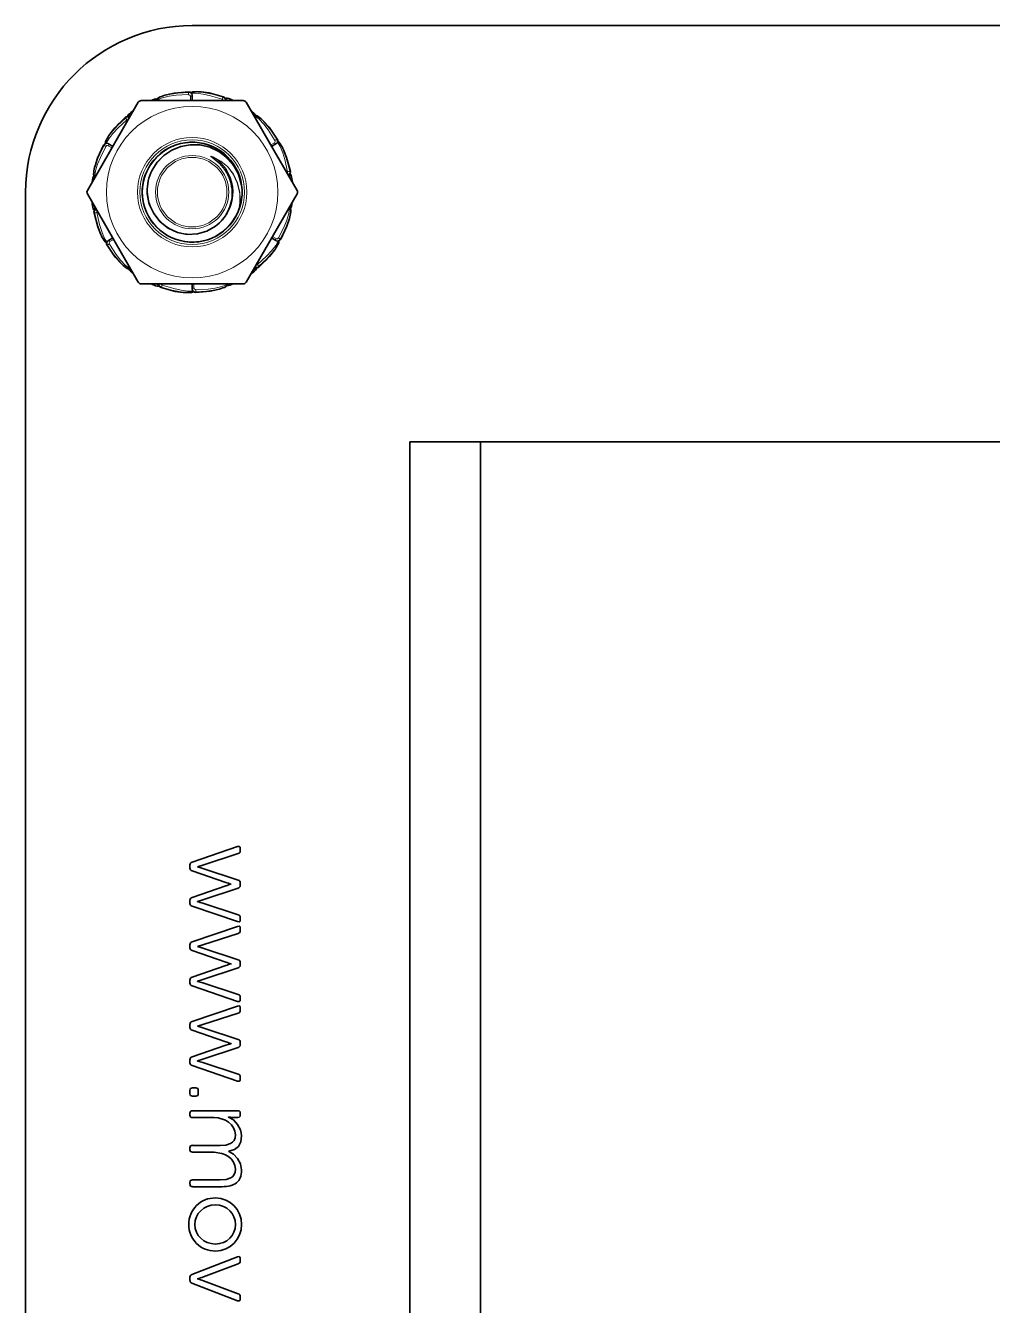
# Model space of a CAD drawing. Extents: x 315 to 857, y 212 to 651.
# Drawn here: x 640.17 to 669.19, y 326.42 to 364.84 of the extents above; entities that cross this region are included whole.
import ezdxf

# ---------------------------------------------------------------- set-up
doc = ezdxf.new("R2010")
doc.units = 0

msp = doc.modelspace()

# ---------------------------------------------------------------- linework, layer by layer
at = {"color": 7, "lineweight": 35}
for p, q in [((645.169, 364.839), (688.505, 364.839)), ((645.169, 364.839), (701.549, 364.839)), ((640.169, 294.079), (640.169, 359.839)), ((640.169, 294.079), (640.169, 359.839)), ((651.698, 301.584), (651.698, 352.348)), ((653.819, 352.348), (653.819, 301.584)), ((653.819, 301.584), (653.819, 352.342)), ((680.916, 352.342), (653.819, 352.342))]:
    msp.add_line(p, q, dxfattribs=at)
at = {"color": 7, "lineweight": 35, "ltscale": 0.001178}
for p, q in [((644.394, 362.76), (644.349, 362.747)), ((647.91, 361.109), (647.89, 361.151)), ((642.252, 360.629), (642.241, 360.583)), ((644.898, 356.83), (644.945, 356.827))]:
    msp.add_line(p, q, dxfattribs=at)
at = {"color": 7, "lineweight": 13, "ltscale": 0.000101161}
msp.add_line((645.065, 362.849), (645.063, 362.846), dxfattribs=at)
at = {"color": 7, "lineweight": 13, "ltscale": 0.000367231}
msp.add_line((645.063, 362.831), (645.063, 362.846), dxfattribs=at)
at = {"color": 7, "lineweight": 13, "ltscale": 0.003214}
for p, q in [((645.117, 362.59), (645.117, 362.718)), ((642.761, 361.169), (642.649, 361.234)), ((642.813, 358.419), (642.701, 358.355)), ((645.221, 357.089), (645.221, 356.96))]:
    msp.add_line(p, q, dxfattribs=at)
at = {"color": 7, "lineweight": 35, "ltscale": 0.000366211}
for p, q in [((645.169, 362.737), (645.169, 362.751)), ((645.169, 356.942), (645.169, 356.927))]:
    msp.add_line(p, q, dxfattribs=at)
at = {"color": 7, "lineweight": 35, "ltscale": 0.003677}
for p, q in [((645.169, 362.59), (645.169, 362.737)), ((642.787, 361.214), (642.659, 361.288)), ((642.787, 358.464), (642.659, 358.39))]:
    msp.add_line(p, q, dxfattribs=at)
at = {"color": 7, "lineweight": 35, "ltscale": 0.001176}
for p, q in [((645.44, 362.848), (645.393, 362.852)), ((645.943, 356.919), (645.988, 356.932))]:
    msp.add_line(p, q, dxfattribs=at)
at = {"color": 7, "lineweight": 13, "ltscale": 0.000367217}
msp.add_line((646.093, 362.687), (646.097, 362.701), dxfattribs=at)
at = {"color": 7, "lineweight": 13, "ltscale": 0.000101789}
msp.add_line((646.1, 362.703), (646.097, 362.701), dxfattribs=at)
at = {"color": 7, "lineweight": 35, "ltscale": 0.076499}
for p, q in [((643.552, 362.539), (642.022, 359.889)), ((646.785, 357.139), (648.315, 359.789))]:
    msp.add_line(p, q, dxfattribs=at)
at = {"color": 7, "lineweight": 35, "ltscale": 0.000305367}
for p, q in [((643.414, 362.298), (643.404, 362.291)), ((646.923, 357.38), (646.933, 357.387))]:
    msp.add_line(p, q, dxfattribs=at)
at = {"color": 7, "lineweight": 13, "ltscale": 0.000251525}
msp.add_line((643.404, 362.291), (643.412, 362.297), dxfattribs=at)
at = {"color": 7, "lineweight": 35, "ltscale": 0.076498}
for p, q in [((646.699, 362.589), (643.639, 362.589)), ((643.639, 357.089), (646.699, 357.089))]:
    msp.add_line(p, q, dxfattribs=at)
at = {"color": 7, "lineweight": 35, "ltscale": 0.002871}
for p, q in [((644.042, 362.632), (643.935, 362.589)), ((647.024, 362.212), (646.933, 362.282)), ((648.151, 359.419), (648.167, 359.533)), ((643.314, 357.467), (643.404, 357.396)), ((646.296, 357.046), (646.402, 357.09))]:
    msp.add_line(p, q, dxfattribs=at)
at = {"color": 7, "lineweight": 13, "ltscale": 0.002598}
for p, q in [((644.041, 362.628), (643.944, 362.589)), ((647.02, 362.21), (646.938, 362.274))]:
    msp.add_line(p, q, dxfattribs=at)
at = {"color": 7, "lineweight": 13, "ltscale": 0.001723}
msp.add_line((643.982, 362.589), (644.046, 362.614), dxfattribs=at)
at = {"color": 7, "lineweight": 13, "ltscale": 0.000101103}
msp.add_line((644.042, 362.632), (644.041, 362.628), dxfattribs=at)
at = {"color": 7, "lineweight": 13, "ltscale": 0.000366938}
for p, q in [((644.046, 362.614), (644.041, 362.628)), ((646.291, 357.064), (646.297, 357.05))]:
    msp.add_line(p, q, dxfattribs=at)
at = {"color": 7, "lineweight": 13, "ltscale": 0.000650683}
msp.add_line((644.046, 362.614), (644.053, 362.589), dxfattribs=at)
at = {"color": 7, "lineweight": 13, "ltscale": 0.000251303}
for p, q in [((646.41, 362.593), (646.419, 362.589)), ((643.928, 357.085), (643.919, 357.089))]:
    msp.add_line(p, q, dxfattribs=at)
at = {"color": 7, "lineweight": 35, "ltscale": 0.000305676}
msp.add_line((646.421, 362.588), (646.41, 362.593), dxfattribs=at)
at = {"color": 7, "lineweight": 35, "ltscale": 0.036627}
for p, q in [((646.785, 362.539), (647.518, 361.27)), ((645.16, 327.353), (646.527, 327.879))]:
    msp.add_line(p, q, dxfattribs=at)
at = {"color": 7, "lineweight": 13, "ltscale": 0.000100858}
for p, q in [((643.154, 362.078), (643.155, 362.074)), ((647.183, 357.6), (647.182, 357.604))]:
    msp.add_line(p, q, dxfattribs=at)
at = {"color": 7, "lineweight": 13, "ltscale": 0.00036736}
for p, q in [((643.165, 362.063), (643.155, 362.074)), ((647.173, 357.615), (647.182, 357.604))]:
    msp.add_line(p, q, dxfattribs=at)
at = {"color": 7, "lineweight": 13, "ltscale": 0.001722}
for p, q in [((646.957, 362.242), (647.011, 362.199)), ((642.194, 360.187), (642.204, 360.255)), ((648.144, 359.492), (648.133, 359.424)), ((643.38, 357.437), (643.327, 357.48)), ((646.355, 357.089), (646.291, 357.064))]:
    msp.add_line(p, q, dxfattribs=at)
at = {"color": 7, "lineweight": 13, "ltscale": 0.000650073}
for p, q in [((647.011, 362.199), (646.992, 362.18)), ((643.327, 357.48), (643.345, 357.498))]:
    msp.add_line(p, q, dxfattribs=at)
at = {"color": 7, "lineweight": 13, "ltscale": 0.000367833}
msp.add_line((647.011, 362.199), (647.02, 362.21), dxfattribs=at)
at = {"color": 7, "lineweight": 13, "ltscale": 9.97469e-05}
msp.add_line((647.024, 362.212), (647.02, 362.21), dxfattribs=at)
at = {"color": 7, "lineweight": 35, "ltscale": 0.001177}
for p, q in [((647.311, 361.97), (647.277, 362.003)), ((642.698, 361.579), (642.672, 361.54)), ((648.085, 359.05), (648.097, 359.095)), ((642.427, 358.569), (642.448, 358.527)), ((647.639, 358.1), (647.666, 358.139)), ((643.027, 357.708), (643.061, 357.676))]:
    msp.add_line(p, q, dxfattribs=at)
at = {"color": 7, "lineweight": 13, "ltscale": 0.0001005}
msp.add_line((642.51, 361.254), (642.512, 361.251), dxfattribs=at)
at = {"color": 7, "lineweight": 13, "ltscale": 0.00036756}
msp.add_line((642.525, 361.244), (642.512, 361.251), dxfattribs=at)
at = {"color": 7, "lineweight": 35, "ltscale": 0.000366414}
for p, q in [((642.659, 361.288), (642.647, 361.295)), ((647.678, 361.288), (647.691, 361.295))]:
    msp.add_line(p, q, dxfattribs=at)
at = {"color": 7, "lineweight": 35, "ltscale": 0.039872}
for p, q in [((648.315, 359.889), (647.518, 361.27)), ((642.022, 359.789), (642.82, 358.408))]:
    msp.add_line(p, q, dxfattribs=at)
at = {"color": 7, "lineweight": 13, "ltscale": 0.003215}
for p, q in [((647.525, 361.259), (647.636, 361.324)), ((647.577, 358.509), (647.688, 358.445))]:
    msp.add_line(p, q, dxfattribs=at)
at = {"color": 7, "lineweight": 35, "ltscale": 0.003676}
for p, q in [((647.551, 361.214), (647.678, 361.288)), ((647.551, 358.464), (647.678, 358.39)), ((645.169, 357.089), (645.169, 356.942))]:
    msp.add_line(p, q, dxfattribs=at)
at = {"color": 7, "lineweight": 13, "ltscale": 0.000367075}
for p, q in [((647.707, 361.426), (647.719, 361.434)), ((642.631, 358.252), (642.618, 358.244))]:
    msp.add_line(p, q, dxfattribs=at)
at = {"color": 7, "lineweight": 13, "ltscale": 0.000102245}
msp.add_line((647.723, 361.434), (647.719, 361.434), dxfattribs=at)
at = {"color": 7, "lineweight": 13, "ltscale": 0.000366608}
for p, q in [((648.097, 360.463), (648.111, 360.466)), ((642.241, 359.216), (642.227, 359.213))]:
    msp.add_line(p, q, dxfattribs=at)
at = {"color": 7, "lineweight": 13, "ltscale": 0.000101823}
msp.add_line((648.115, 360.464), (648.111, 360.466), dxfattribs=at)
at = {"color": 7, "lineweight": 35, "ltscale": 0.002872}
msp.add_line((642.187, 360.259), (642.171, 360.146), dxfattribs=at)
at = {"color": 7, "lineweight": 13, "ltscale": 0.002597}
for p, q in [((642.19, 360.257), (642.175, 360.154)), ((648.148, 359.422), (648.162, 359.524)), ((643.318, 357.468), (643.399, 357.404)), ((646.297, 357.05), (646.393, 357.089))]:
    msp.add_line(p, q, dxfattribs=at)
at = {"color": 7, "lineweight": 13, "ltscale": 9.82742e-05}
msp.add_line((642.187, 360.259), (642.19, 360.257), dxfattribs=at)
at = {"color": 7, "lineweight": 13, "ltscale": 0.000366633}
msp.add_line((642.204, 360.255), (642.19, 360.257), dxfattribs=at)
at = {"color": 7, "lineweight": 13, "ltscale": 0.00065088}
msp.add_line((642.204, 360.255), (642.229, 360.248), dxfattribs=at)
at = {"color": 7, "lineweight": 13, "ltscale": 0.000251432}
for p, q in [((648.174, 360.142), (648.175, 360.132)), ((642.163, 359.537), (642.162, 359.547))]:
    msp.add_line(p, q, dxfattribs=at)
at = {"color": 7, "lineweight": 35, "ltscale": 0.00030518}
for p, q in [((648.176, 360.129), (648.174, 360.142)), ((642.162, 359.549), (642.163, 359.537))]:
    msp.add_line(p, q, dxfattribs=at)
at = {"color": 7, "lineweight": 13, "ltscale": 0.000100384}
msp.add_line((642.223, 359.214), (642.227, 359.213), dxfattribs=at)
at = {"color": 7, "lineweight": 35, "ltscale": 0.000104765}
msp.add_line((646.567, 359.325), (646.571, 359.325), dxfattribs=at)
at = {"color": 7, "lineweight": 13, "ltscale": 0.000649407}
msp.add_line((648.133, 359.424), (648.108, 359.43), dxfattribs=at)
at = {"color": 7, "lineweight": 13, "ltscale": 0.00036825}
msp.add_line((648.133, 359.424), (648.148, 359.422), dxfattribs=at)
at = {"color": 7, "lineweight": 13, "ltscale": 9.65925e-05}
msp.add_line((648.151, 359.419), (648.148, 359.422), dxfattribs=at)
at = {"color": 7, "lineweight": 13, "ltscale": 0.000146423}
msp.add_line((645.866, 358.814), (645.862, 358.819), dxfattribs=at)
at = {"color": 7, "lineweight": 13, "ltscale": 0.00036657}
msp.add_line((647.812, 358.435), (647.825, 358.428), dxfattribs=at)
at = {"color": 7, "lineweight": 13, "ltscale": 0.000100711}
msp.add_line((642.614, 358.244), (642.618, 358.244), dxfattribs=at)
at = {"color": 7, "lineweight": 35, "ltscale": 0.000366034}
for p, q in [((642.659, 358.39), (642.647, 358.383)), ((647.678, 358.39), (647.691, 358.383))]:
    msp.add_line(p, q, dxfattribs=at)
at = {"color": 7, "lineweight": 35, "ltscale": 0.036626}
msp.add_line((643.552, 357.139), (642.82, 358.408), dxfattribs=at)
at = {"color": 7, "lineweight": 13, "ltscale": 0.000101273}
msp.add_line((647.827, 358.424), (647.825, 358.428), dxfattribs=at)
at = {"color": 7, "lineweight": 13, "ltscale": 0.000101172}
msp.add_line((643.314, 357.467), (643.318, 357.468), dxfattribs=at)
at = {"color": 7, "lineweight": 13, "ltscale": 0.000366891}
msp.add_line((643.327, 357.48), (643.318, 357.468), dxfattribs=at)
at = {"color": 7, "lineweight": 13, "ltscale": 0.000250286}
msp.add_line((646.933, 357.387), (646.925, 357.382), dxfattribs=at)
at = {"color": 7, "lineweight": 35, "ltscale": 0.000304595}
msp.add_line((643.917, 357.09), (643.928, 357.085), dxfattribs=at)
at = {"color": 7, "lineweight": 13, "ltscale": 0.000101126}
msp.add_line((644.237, 356.975), (644.24, 356.978), dxfattribs=at)
at = {"color": 7, "lineweight": 13, "ltscale": 0.000366491}
msp.add_line((644.245, 356.992), (644.24, 356.978), dxfattribs=at)
at = {"color": 7, "lineweight": 13, "ltscale": 0.000649946}
msp.add_line((646.291, 357.064), (646.284, 357.089), dxfattribs=at)
at = {"color": 7, "lineweight": 13, "ltscale": 0.000101345}
msp.add_line((646.296, 357.046), (646.297, 357.05), dxfattribs=at)
at = {"color": 7, "lineweight": 13, "ltscale": 0.00010041}
msp.add_line((645.273, 356.829), (645.275, 356.833), dxfattribs=at)
at = {"color": 7, "lineweight": 13, "ltscale": 0.000367177}
msp.add_line((645.274, 356.848), (645.275, 356.833), dxfattribs=at)
at = {"color": 7, "lineweight": 35, "ltscale": 0.053038}
msp.add_line((651.698, 352.348), (653.819, 352.348), dxfattribs=at)
at = {"color": 7, "lineweight": 35, "ltscale": 0.000172424}
msp.add_line((653.819, 352.348), (653.819, 352.342), dxfattribs=at)
at = {"color": 7, "lineweight": 35, "ltscale": 0.036023}
for p, q in [((645.166, 339.73), (646.53, 340.193)), ((646.53, 337.942), (645.166, 338.405)), ((645.166, 337.338), (646.53, 337.8)), ((646.53, 335.549), (645.166, 336.012)), ((645.166, 334.945), (646.53, 335.408)), ((646.53, 333.157), (645.166, 333.62))]:
    msp.add_line(p, q, dxfattribs=at)
at = {"color": 7, "lineweight": 35, "ltscale": 0.001576}
for p, q in [((646.614, 340.13), (646.614, 340.067)), ((646.614, 338.065), (646.614, 338.002)), ((646.614, 335.672), (646.614, 335.609)), ((646.614, 335.345), (646.614, 335.282)), ((646.614, 333.28), (646.614, 333.217)), ((646.614, 326.686), (646.614, 326.623))]:
    msp.add_line(p, q, dxfattribs=at)
at = {"color": 7, "lineweight": 35, "ltscale": 0.002335}
msp.add_line((645.103, 339.55), (645.103, 339.643), dxfattribs=at)
at = {"color": 7, "lineweight": 35, "ltscale": 0.004211}
for p, q in [((645.487, 339.637), (645.325, 339.592)), ((645.487, 337.244), (645.325, 337.199)), ((645.487, 334.852), (645.325, 334.807))]:
    msp.add_line(p, q, dxfattribs=at)
at = {"color": 7, "lineweight": 35, "ltscale": 0.027966}
for p, q in [((646.551, 339.983), (645.487, 339.637)), ((646.551, 337.59), (645.487, 337.244)), ((646.551, 335.198), (645.487, 334.852))]:
    msp.add_line(p, q, dxfattribs=at)
at = {"color": 7, "lineweight": 35, "ltscale": 0.02678}
for p, q in [((646.179, 339.117), (645.166, 339.466)), ((646.179, 336.724), (645.166, 337.073)), ((646.179, 334.332), (645.166, 334.681))]:
    msp.add_line(p, q, dxfattribs=at)
at = {"color": 7, "lineweight": 35, "ltscale": 0.000145721}
msp.add_line((645.325, 339.592), (645.325, 339.586), dxfattribs=at)
at = {"color": 7, "lineweight": 35, "ltscale": 0.002765}
for p, q in [((645.325, 339.586), (645.432, 339.556)), ((645.325, 337.193), (645.432, 337.163)), ((645.325, 334.801), (645.432, 334.771))]:
    msp.add_line(p, q, dxfattribs=at)
at = {"color": 7, "lineweight": 35, "ltscale": 0.001469}
for p, q in [((645.432, 339.556), (645.487, 339.538)), ((645.432, 337.163), (645.487, 337.145)), ((645.432, 334.771), (645.487, 334.753))]:
    msp.add_line(p, q, dxfattribs=at)
at = {"color": 7, "lineweight": 35, "ltscale": 0.027936}
for p, q in [((645.487, 339.538), (646.548, 339.186)), ((645.487, 337.145), (646.548, 336.794)), ((645.487, 334.753), (646.548, 334.401))]:
    msp.add_line(p, q, dxfattribs=at)
at = {"color": 7, "lineweight": 35, "ltscale": 0.026805}
for p, q in [((645.166, 338.666), (646.179, 339.018)), ((645.166, 336.273), (646.179, 336.625)), ((645.166, 333.881), (646.179, 334.233))]:
    msp.add_line(p, q, dxfattribs=at)
at = {"color": 7, "lineweight": 35, "ltscale": 0.027938}
for p, q in [((646.548, 338.946), (645.487, 338.594)), ((646.548, 336.553), (645.487, 336.201)), ((646.548, 334.161), (645.487, 333.809))]:
    msp.add_line(p, q, dxfattribs=at)
at = {"color": 7, "lineweight": 35, "ltscale": 0.000146484}
for p, q in [((646.341, 339.063), (646.341, 339.069)), ((645.325, 338.546), (645.325, 338.54)), ((645.325, 337.199), (645.325, 337.193)), ((646.341, 336.67), (646.341, 336.676)), ((645.325, 336.153), (645.325, 336.147)), ((645.325, 334.807), (645.325, 334.801)), ((646.341, 334.278), (646.341, 334.284)), ((645.325, 333.761), (645.325, 333.755))]:
    msp.add_line(p, q, dxfattribs=at)
at = {"color": 7, "lineweight": 35, "ltscale": 0.001801}
msp.add_line((646.608, 339.102), (646.608, 339.03), dxfattribs=at)
at = {"color": 7, "lineweight": 35, "ltscale": 0.002325}
for p, q in [((645.103, 338.489), (645.103, 338.582)), ((645.103, 336.096), (645.103, 336.189)), ((645.103, 333.704), (645.103, 333.797))]:
    msp.add_line(p, q, dxfattribs=at)
at = {"color": 7, "lineweight": 35, "ltscale": 0.002766}
for p, q in [((645.432, 338.576), (645.325, 338.546)), ((645.432, 336.183), (645.325, 336.153)), ((645.432, 333.791), (645.325, 333.761))]:
    msp.add_line(p, q, dxfattribs=at)
at = {"color": 7, "lineweight": 35, "ltscale": 0.001467}
for p, q in [((645.487, 338.594), (645.432, 338.576)), ((645.487, 336.201), (645.432, 336.183)), ((645.487, 333.809), (645.432, 333.791))]:
    msp.add_line(p, q, dxfattribs=at)
at = {"color": 7, "lineweight": 35, "ltscale": 0.027964}
for p, q in [((645.487, 338.495), (646.551, 338.149)), ((645.487, 336.102), (646.551, 335.757)), ((645.487, 333.71), (646.551, 333.364))]:
    msp.add_line(p, q, dxfattribs=at)
at = {"color": 7, "lineweight": 35, "ltscale": 0.001575}
msp.add_line((646.614, 337.737), (646.614, 337.674), dxfattribs=at)
at = {"color": 7, "lineweight": 35, "ltscale": 0.002334}
for p, q in [((645.103, 337.157), (645.103, 337.25)), ((645.103, 334.765), (645.103, 334.858))]:
    msp.add_line(p, q, dxfattribs=at)
at = {"color": 7, "lineweight": 35, "ltscale": 0.0018}
for p, q in [((646.608, 336.709), (646.608, 336.637)), ((646.608, 334.317), (646.608, 334.245))]:
    msp.add_line(p, q, dxfattribs=at)
at = {"color": 7, "lineweight": 35, "ltscale": 0.00248}
for p, q in [((645.103, 332.778), (645.103, 332.877)), ((645.352, 332.877), (645.352, 332.778))]:
    msp.add_line(p, q, dxfattribs=at)
at = {"color": 7, "lineweight": 35, "ltscale": 0.002557}
for p, q in [((645.178, 332.949), (645.28, 332.949)), ((645.28, 332.706), (645.178, 332.706))]:
    msp.add_line(p, q, dxfattribs=at)
at = {"color": 7, "lineweight": 35, "ltscale": 0.00143}
msp.add_line((645.103, 332.135), (645.103, 332.192), dxfattribs=at)
at = {"color": 7, "lineweight": 35, "ltscale": 0.034036}
msp.add_line((645.178, 332.267), (646.539, 332.267), dxfattribs=at)
at = {"color": 7, "lineweight": 35, "ltscale": 0.01638}
for p, q in [((645.833, 332.063), (645.178, 332.063)), ((645.833, 331.023), (645.178, 331.023))]:
    msp.add_line(p, q, dxfattribs=at)
at = {"color": 7, "lineweight": 35, "ltscale": 0.000154877}
for p, q in [((646.257, 332.078), (646.257, 332.072)), ((646.272, 331.05), (646.272, 331.044)), ((645.322, 327.224), (645.322, 327.218))]:
    msp.add_line(p, q, dxfattribs=at)
at = {"color": 7, "lineweight": 35, "ltscale": 0.004358}
msp.add_line((646.539, 332.066), (646.365, 332.066), dxfattribs=at)
at = {"color": 7, "lineweight": 35, "ltscale": 0.001352}
msp.add_line((646.614, 332.192), (646.614, 332.138), dxfattribs=at)
at = {"color": 7, "lineweight": 35, "ltscale": 0.020894}
for p, q in [((645.178, 331.227), (646.013, 331.227)), ((645.178, 330.19), (646.013, 330.19))]:
    msp.add_line(p, q, dxfattribs=at)
at = {"color": 7, "lineweight": 35, "ltscale": 0.001421}
msp.add_line((645.103, 331.095), (645.103, 331.152), dxfattribs=at)
at = {"color": 7, "lineweight": 35, "ltscale": 0.001353}
msp.add_line((645.103, 330.061), (645.103, 330.115), dxfattribs=at)
at = {"color": 7, "lineweight": 35, "ltscale": 0.022168}
msp.add_line((646.064, 329.986), (645.178, 329.986), dxfattribs=at)
at = {"color": 7, "lineweight": 35, "ltscale": 0.001654}
msp.add_line((646.614, 327.822), (646.614, 327.756), dxfattribs=at)
at = {"color": 7, "lineweight": 35, "ltscale": 0.028065}
msp.add_line((646.554, 327.674), (645.505, 327.275), dxfattribs=at)
at = {"color": 7, "lineweight": 35, "ltscale": 0.002472}
msp.add_line((645.103, 327.17), (645.103, 327.269), dxfattribs=at)
at = {"color": 7, "lineweight": 35, "ltscale": 0.036629}
msp.add_line((646.527, 326.562), (645.16, 327.089), dxfattribs=at)
at = {"color": 7, "lineweight": 35, "ltscale": 0.028041}
msp.add_line((645.505, 327.164), (646.554, 326.767), dxfattribs=at)
at = {"color": 7, "lineweight": 13}
for points in [[(644.137, 362.621), (644.276, 362.674), (644.475, 362.72), (644.691, 362.747), (645.062, 362.766)], [(644.349, 362.747), (644.74, 362.814), (645.063, 362.831)], [(645.063, 362.846), (644.765, 362.828), (644.394, 362.76)], [(645.151, 362.806), (645.3, 362.808), (645.502, 362.783), (645.714, 362.735), (646.069, 362.626)], [(645.393, 362.852), (645.783, 362.781), (646.093, 362.687)], [(646.097, 362.701), (645.812, 362.786), (645.44, 362.848)], [(642.59, 361.307), (642.663, 361.437), (642.786, 361.6), (642.934, 361.76), (643.205, 362.012)], [(642.672, 361.54), (642.928, 361.842), (643.165, 362.063)], [(643.155, 362.074), (642.938, 361.869), (642.698, 361.579)], [(647.062, 362.124), (647.178, 362.029), (647.316, 361.88), (647.448, 361.707), (647.65, 361.395)], [(647.277, 362.003), (647.531, 361.698), (647.707, 361.426)], [(647.719, 361.434), (647.555, 361.683), (647.311, 361.97)], [(642.241, 360.583), (642.378, 360.955), (642.525, 361.244)], [(642.244, 360.336), (642.267, 360.484), (642.327, 360.678), (642.412, 360.879), (642.581, 361.21)], [(642.512, 361.251), (642.379, 360.984), (642.252, 360.629)], [(643.968, 360.495), (644.113, 360.725), (644.301, 360.923), (644.526, 361.08), (644.778, 361.192), (645.02, 361.248), (645.27, 361.261), (645.518, 361.23), (645.761, 361.156), (645.987, 361.039), (646.19, 360.884), (646.365, 360.694), (646.504, 360.475), (646.603, 360.235), (646.646, 360.06), (646.668, 359.88)], [(647.729, 361.338), (647.806, 361.21), (647.885, 361.023), (647.95, 360.815), (648.032, 360.453)], [(647.89, 361.151), (648.024, 360.778), (648.097, 360.463)], [(646.143, 360.518), (645.998, 360.691), (645.773, 360.877), (645.732, 360.914), (645.733, 360.917), (645.801, 360.899)], [(646.148, 360.521), (646.002, 360.695), (645.775, 360.879), (645.732, 360.914), (645.733, 360.915), (645.734, 360.916), (645.799, 360.894)], [(645.799, 360.894), (646.031, 360.77), (646.234, 360.597), (646.401, 360.38), (646.524, 360.122), (646.592, 359.839)], [(645.801, 360.899), (646.033, 360.774), (646.237, 360.6), (646.404, 360.383), (646.528, 360.124), (646.597, 359.84)], [(648.111, 360.466), (648.042, 360.756), (647.91, 361.109)], [(645.862, 358.819), (645.629, 358.683), (645.37, 358.6), (645.098, 358.575), (644.822, 358.61), (644.559, 358.704), (644.322, 358.854), (644.12, 359.054), (643.965, 359.295), (643.865, 359.565), (643.826, 359.84)], [(642.227, 359.213), (642.295, 358.923), (642.427, 358.569)], [(642.448, 358.527), (642.314, 358.9), (642.241, 359.216)], [(642.609, 358.34), (642.532, 358.468), (642.453, 358.656), (642.388, 358.864), (642.305, 359.225)], [(648.094, 359.342), (648.07, 359.194), (648.01, 359), (647.926, 358.799), (647.757, 358.469)], [(648.097, 359.095), (647.96, 358.723), (647.812, 358.435)], [(647.825, 358.428), (647.959, 358.694), (648.085, 359.05)], [(642.618, 358.244), (642.782, 357.995), (643.027, 357.708)], [(643.061, 357.676), (642.807, 357.98), (642.631, 358.252)], [(643.276, 357.555), (643.16, 357.649), (643.021, 357.798), (642.889, 357.972), (642.688, 358.283)], [(647.747, 358.372), (647.675, 358.241), (647.552, 358.079), (647.404, 357.919), (647.132, 357.666)], [(647.666, 358.139), (647.41, 357.836), (647.173, 357.615)], [(647.182, 357.604), (647.399, 357.809), (647.639, 358.1)], [(644.24, 356.978), (644.526, 356.893), (644.898, 356.83)], [(644.945, 356.827), (644.554, 356.897), (644.245, 356.992)], [(645.187, 356.872), (645.038, 356.87), (644.836, 356.895), (644.623, 356.943), (644.268, 357.052)], [(645.988, 356.932), (645.598, 356.864), (645.274, 356.848)], [(645.275, 356.833), (645.572, 356.85), (645.943, 356.919)], [(646.201, 357.058), (646.061, 357.004), (645.863, 356.959), (645.646, 356.931), (645.276, 356.912)]]:
    msp.add_lwpolyline(points, dxfattribs=at)
at = {"color": 7, "lineweight": 35}
for points in [[(645.065, 362.849), (644.633, 362.812), (644.394, 362.76)], [(646.1, 362.703), (645.682, 362.816), (645.44, 362.848)], [(643.154, 362.078), (642.847, 361.772), (642.698, 361.579)], [(647.723, 361.434), (647.475, 361.79), (647.311, 361.97)], [(642.51, 361.254), (642.326, 360.862), (642.252, 360.629)], [(643.963, 360.497), (644.115, 360.737), (644.315, 360.942), (644.555, 361.103), (644.824, 361.212), (645.113, 361.264), (645.408, 361.256), (645.697, 361.186), (645.967, 361.058), (646.208, 360.876), (646.407, 360.647), (646.556, 360.38), (646.653, 360.054)], [(648.115, 360.464), (648.004, 360.883), (647.91, 361.109)], [(645.866, 358.814), (645.61, 358.668), (645.324, 358.585), (645.023, 358.572), (644.725, 358.631), (644.447, 358.759), (644.205, 358.95), (644.013, 359.196), (643.882, 359.482), (643.822, 359.794), (643.82, 359.84)], [(642.223, 359.214), (642.334, 358.795), (642.427, 358.569)], [(647.827, 358.424), (648.011, 358.817), (648.085, 359.05)], [(642.614, 358.244), (642.862, 357.889), (643.027, 357.708)], [(647.183, 357.6), (647.49, 357.906), (647.639, 358.1)], [(644.237, 356.975), (644.656, 356.862), (644.898, 356.83)], [(645.273, 356.829), (645.705, 356.866), (645.943, 356.919)], [(646.53, 340.193), (646.577, 340.197), (646.605, 340.176), (646.614, 340.13)], [(646.614, 338.002), (646.605, 337.958), (646.577, 337.938), (646.53, 337.942)], [(646.53, 337.8), (646.577, 337.804), (646.605, 337.783), (646.614, 337.737)], [(646.614, 335.609), (646.605, 335.565), (646.577, 335.545), (646.53, 335.549)], [(646.53, 335.408), (646.577, 335.412), (646.605, 335.391), (646.614, 335.345)], [(646.614, 333.217), (646.605, 333.173), (646.577, 333.153), (646.53, 333.157)], [(646.464, 331.546), (646.45, 331.655), (646.409, 331.756), (646.345, 331.845), (646.263, 331.92), (646.167, 331.98), (645.947, 332.053), (645.833, 332.063)], [(646.257, 332.072), (646.404, 331.988), (646.53, 331.855), (646.617, 331.693), (646.642, 331.605), (646.651, 331.516)], [(646.539, 332.267), (646.581, 332.259), (646.606, 332.234), (646.614, 332.192)], [(646.614, 332.138), (646.606, 332.098), (646.581, 332.074), (646.539, 332.066)], [(646.013, 331.227), (646.179, 331.236), (646.323, 331.278), (646.38, 331.319), (646.425, 331.375), (646.454, 331.449), (646.464, 331.546)], [(646.651, 331.516), (646.627, 331.33), (646.556, 331.194), (646.437, 331.102), (646.272, 331.05)], [(646.464, 330.515), (646.45, 330.624), (646.41, 330.722), (646.347, 330.809), (646.266, 330.883), (646.17, 330.943), (646.063, 330.987), (645.833, 331.023)], [(646.272, 331.044), (646.412, 330.958), (646.533, 330.829), (646.619, 330.67), (646.651, 330.488)], [(646.013, 330.19), (646.188, 330.202), (646.33, 330.25), (646.386, 330.293), (646.428, 330.35), (646.455, 330.423), (646.464, 330.515)], [(645.866, 329.65), (646.028, 329.634), (646.177, 329.586), (646.31, 329.512), (646.425, 329.415), (646.519, 329.297), (646.59, 329.163), (646.635, 329.013), (646.651, 328.853)], [(645.866, 329.439), (645.739, 329.427), (645.621, 329.393), (645.516, 329.338), (645.426, 329.266), (645.352, 329.18), (645.297, 329.08), (645.262, 328.968), (645.249, 328.85), (645.262, 328.733), (645.297, 328.623), (645.352, 328.523), (645.426, 328.437), (645.516, 328.365), (645.621, 328.31), (645.739, 328.276), (645.866, 328.264)], [(645.866, 328.264), (645.991, 328.276), (646.105, 328.31), (646.208, 328.365), (646.296, 328.437), (646.368, 328.523), (646.422, 328.623), (646.456, 328.733), (646.467, 328.85), (646.456, 328.968), (646.422, 329.08), (646.368, 329.18), (646.296, 329.266), (646.208, 329.338), (646.105, 329.393), (645.99, 329.427), (645.866, 329.439)], [(646.651, 328.853), (646.635, 328.692), (646.59, 328.542), (646.519, 328.406), (646.425, 328.288), (646.31, 328.19), (646.177, 328.117), (646.028, 328.07), (645.866, 328.053)], [(646.527, 327.879), (646.575, 327.886), (646.592, 327.879), (646.61, 327.854), (646.614, 327.822)], [(646.614, 326.623), (646.61, 326.588), (646.605, 326.576), (646.593, 326.562), (646.576, 326.556), (646.527, 326.562)]]:
    msp.add_lwpolyline(points, dxfattribs=at)
at = {"color": 7, "lineweight": 13}
for radius in [2.575, 1.641, 1.571, 1.099, 1.043]:
    msp.add_circle((645.169, 359.839), radius, dxfattribs=at)
at = {"color": 7, "lineweight": 35}
for centre, radius, start, end in [((645.169, 359.839), 5, 90, 180), ((645.169, 359.839), 5, 90, 180), ((644.187, 362.617), 0.0643, 116.6919, 168.9261), ((644.639, 361.687), 1.099, 105.2934, 116.0619), ((645.069, 362.749), 0.1, 1.5039, 92.4746), ((645.196, 362.785), 0.0643, 96.6919, 148.9258), ((645.303, 361.757), 1.099, 85.2934, 96.0619), ((646.07, 362.607), 0.101, 349.8513, 72.2033), ((646.202, 362.598), 0.0643, 76.6918, 128.9256), ((645.951, 361.595), 1.099, 65.2934, 76.0619), ((644.039, 361.394), 1.099, 125.2934, 136.0619), ((643.639, 362.489), 0.1, 90, 150), ((644.08, 362.538), 0.101, 30.3348, 112.1885), ((646.699, 362.489), 0.1, 30, 90), ((643.222, 362.003), 0.101, 49.8513, 132.2033), ((643.296, 362.114), 0.0643, 136.6919, 188.9263), ((646.962, 362.132), 0.101, 330.3348, 52.1885), ((647.083, 362.079), 0.0643, 56.6918, 108.9254), ((646.504, 361.222), 1.099, 45.2934, 56.0619), ((643.575, 360.914), 1.099, 145.2934, 156.0619), ((642.599, 361.208), 0.1, 61.5039, 152.4746), ((642.631, 361.336), 0.0643, 156.6919, 208.9264), ((645.169, 359.839), 1.5, 8.2165, 345.8313), ((647.639, 361.38), 0.1, 301.5039, 32.4746), ((647.734, 361.289), 0.0643, 36.6918, 88.9252), ((646.896, 360.682), 1.099, 25.2934, 36.0619), ((643.304, 360.304), 1.099, 165.2934, 176.0619), ((642.272, 360.378), 0.0643, 176.6919, 228.9265), ((645.18, 359.889), 1.36, 153.4353, 182.0792), ((645.133, 359.812), 1.238, 1.2623, 34.9807), ((648.016, 360.443), 0.101, 289.8513, 12.2033), ((648.075, 360.324), 0.0643, 16.6918, 68.9252), ((642.287, 360.246), 0.101, 90.3348, 172.1885), ((645.169, 359.839), 1.5, 345.8313, 8.2153), ((647.081, 360.04), 1.099, 5.2934, 16.0619), ((642.109, 359.839), 0.1, 150, 210), ((645.136, 359.813), 1.235, 333.1668, 1.1945), ((648.229, 359.839), 0.1, 330, 30), ((643.257, 359.638), 1.099, 185.2934, 196.0619), ((642.263, 359.354), 0.0643, 196.6919, 248.9265), ((642.321, 359.235), 0.101, 109.8513, 192.2033), ((645.12, 359.822), 1.253, 306.4978, 333.1497), ((645.999, 359.603), 0.637, 334.0224, 348.1089), ((648.051, 359.433), 0.101, 270.3348, 352.1885), ((647.034, 359.374), 1.099, 345.2934, 356.0619), ((648.065, 359.301), 0.0643, 356.6918, 48.9252), ((643.441, 358.997), 1.099, 205.2934, 216.0619), ((642.604, 358.39), 0.0643, 216.6919, 268.9264), ((642.699, 358.298), 0.1, 121.5039, 212.4746), ((646.762, 358.764), 1.099, 325.2934, 336.0619), ((647.738, 358.471), 0.1, 241.5039, 332.4746), ((647.707, 358.343), 0.0643, 336.6918, 28.9252), ((643.833, 358.456), 1.099, 225.2934, 236.0619), ((643.254, 357.6), 0.0643, 236.6919, 288.9263), ((643.376, 357.546), 0.101, 150.3348, 232.1885), ((646.299, 358.284), 1.099, 305.2934, 316.0619), ((647.115, 357.675), 0.101, 229.8513, 312.2033), ((647.042, 357.565), 0.0643, 316.6918, 8.9254), ((643.639, 357.189), 0.1, 210, 270), ((644.387, 358.083), 1.099, 245.2934, 256.0619), ((644.136, 357.08), 0.0643, 256.6919, 308.9261), ((644.268, 357.071), 0.101, 169.8513, 252.2033), ((645.268, 356.93), 0.1, 181.5039, 272.4746), ((645.699, 357.991), 1.099, 285.2934, 296.0619), ((646.258, 357.14), 0.101, 210.3348, 292.1885), ((646.151, 357.061), 0.0643, 296.6918, 348.9256), ((646.699, 357.189), 0.1, 270, 330), ((645.035, 357.922), 1.099, 265.2934, 276.0619), ((645.142, 356.893), 0.0643, 276.6919, 328.9258), ((646.535, 340.06), 0.0787, 281.5281, 4.7762), ((645.186, 339.649), 0.0836, 104.2457, 183.9375), ((645.181, 339.543), 0.0787, 175.2238, 258.4719), ((646.975, 341.496), 2.508, 251.4852, 255.3525), ((646.553, 338.006), 1.078, 101.3555, 110.3134), ((646.53, 339.11), 0.0786, 354.2662, 76.4109), ((646.53, 339.022), 0.0782, 283.3473, 5.7155), ((645.181, 338.589), 0.0787, 101.5281, 184.7762), ((645.182, 338.482), 0.0791, 175.1984, 258.2328), ((645.147, 337.588), 0.969, 69.4381, 79.4105), ((646.535, 338.072), 0.0791, 355.1984, 78.2328), ((645.186, 337.256), 0.0836, 104.2457, 183.9375), ((646.535, 337.668), 0.0787, 281.5281, 4.7762), ((645.181, 337.151), 0.0787, 175.2238, 258.4719), ((646.975, 339.103), 2.508, 251.4852, 255.3525), ((646.553, 335.614), 1.078, 101.3555, 110.3134), ((646.53, 336.717), 0.0786, 354.2662, 76.4109), ((646.53, 336.629), 0.0782, 283.3473, 5.7155), ((645.181, 336.196), 0.0787, 101.5281, 184.7762), ((645.182, 336.09), 0.0791, 175.1984, 258.2328), ((645.147, 335.195), 0.969, 69.4381, 79.4105), ((646.535, 335.679), 0.0791, 355.1984, 78.2328), ((646.535, 335.275), 0.0787, 281.5281, 4.7762), ((645.186, 334.864), 0.0836, 104.2457, 183.9375), ((645.181, 334.758), 0.0787, 175.2238, 258.4719), ((646.975, 336.711), 2.508, 251.4852, 255.3525), ((646.553, 333.221), 1.078, 101.3555, 110.3134), ((646.53, 334.325), 0.0786, 354.2662, 76.4109), ((646.53, 334.237), 0.0782, 283.3473, 5.7155), ((645.181, 333.804), 0.0787, 101.5281, 184.7762), ((645.182, 333.697), 0.0791, 175.1984, 258.2328), ((645.147, 332.803), 0.969, 69.4381, 79.4105), ((646.535, 333.287), 0.0791, 355.1984, 78.2328), ((645.29, 332.887), 0.0622, 351.22, 98.78), ((645.29, 332.768), 0.0623, 261.3196, 9.0001), ((645.167, 332.202), 0.0647, 81.0403, 188.9592), ((646.355, 332.475), 0.409, 256.0303, 271.327), ((645.168, 330.051), 0.0649, 171.215, 278.785), ((645.857, 328.859), 0.79, 89.3315, 180.6523), ((645.856, 328.844), 0.79, 179.5601, 270.6812), ((646.537, 327.75), 0.0767, 282.6646, 4.6052), ((645.184, 327.275), 0.0811, 107.2421, 184.7818), ((645.179, 327.162), 0.0759, 174.2757, 255.5715), ((645.017, 328.659), 1.467, 281.9852, 289.4201), ((645.133, 326.236), 0.999, 68.1248, 79.0999), ((646.538, 326.692), 0.0762, 355.2198, 77.5673)]:
    msp.add_arc(centre, radius, start, end, dxfattribs=at)
at = {"color": 7, "lineweight": 13}
for centre, radius, start, end in [((644.178, 362.633), 0.0463, 104.4509, 196.9271), ((645.387, 362.792), 0.326, 173.2268, 184.6551), ((645.066, 362.714), 0.0517, 4.8423, 94.5947), ((645.071, 362.746), 0.0988, 2.9456, 94.6214), ((645.071, 362.732), 0.0987, 2.9221, 94.3881), ((645.193, 362.803), 0.0463, 84.4509, 176.9271), ((646.384, 362.54), 0.326, 153.2268, 164.6551), ((646.064, 362.589), 0.102, 0.2607, 73.3775), ((646.07, 362.604), 0.1, 351.7282, 74.0866), ((646.205, 362.616), 0.0463, 64.4509, 156.9271), ((644.082, 362.536), 0.1, 32.2745, 114.0547), ((644.087, 362.52), 0.102, 42.6275, 113.2559), ((646.051, 362.572), 0.0566, 17.5453, 71.8936), ((645.929, 361.721), 0.943, 67.0615, 75.4163), ((643.225, 362.002), 0.1, 51.7282, 134.0866), ((643.235, 361.989), 0.102, 60.2607, 133.3775), ((643.438, 362.242), 0.326, 213.2268, 224.6551), ((643.243, 361.97), 0.0566, 77.5453, 131.8936), ((643.282, 362.125), 0.0463, 124.4509, 216.9271), ((643.919, 361.438), 0.943, 127.0615, 135.4163), ((646.95, 362.117), 0.102, 342.6275, 53.2559), ((646.961, 362.129), 0.1, 332.2745, 54.0547), ((647.093, 362.094), 0.0463, 44.4509, 136.9271), ((642.602, 361.208), 0.0988, 62.9457, 154.6214), ((642.72, 361.505), 0.326, 233.2268, 244.6551), ((642.615, 361.201), 0.0987, 62.9221, 154.3881), ((642.614, 361.342), 0.0463, 144.4509, 236.9271), ((642.628, 361.187), 0.0517, 64.8423, 154.5947), ((645.169, 359.839), 1.49, 19.6027, 339.8306), ((647.607, 361.366), 0.0517, 304.8423, 34.5947), ((647.835, 361.127), 0.326, 113.2268, 124.6551), ((647.625, 361.37), 0.0987, 302.9221, 34.3881), ((647.637, 361.378), 0.0988, 302.9456, 34.6214), ((647.748, 361.3), 0.0463, 24.4509, 116.9271), ((645.169, 359.839), 1.229, 316.2214, 59.1341), ((642.254, 360.378), 0.0463, 164.4509, 256.9271), ((645.18, 359.889), 1.355, 153.4133, 182.0563), ((645.133, 359.812), 1.232, 1.2478, 34.9792), ((647.977, 360.441), 0.0566, 317.5453, 11.8936), ((648.115, 360.137), 0.326, 93.2268, 104.6551), ((647.997, 360.439), 0.102, 300.2607, 13.3775), ((648.013, 360.441), 0.1, 291.7282, 14.0866), ((648.092, 360.33), 0.0463, 4.4509, 96.9271), ((647.178, 360.122), 0.943, 7.0614, 15.4163), ((642.29, 360.246), 0.1, 92.2745, 174.0547), ((642.306, 360.243), 0.102, 102.6275, 173.2559), ((645.136, 359.813), 1.23, 333.1463, 1.1795), ((645.159, 359.652), 1.445, 346.946, 7.4449), ((645.159, 359.652), 1.45, 346.9462, 7.4611), ((642.246, 359.348), 0.0463, 184.4509, 276.9271), ((643.159, 359.557), 0.943, 187.0614, 195.4164), ((642.324, 359.237), 0.1, 111.7282, 194.0866), ((642.34, 359.239), 0.102, 120.2607, 193.3775), ((642.223, 359.541), 0.326, 273.2268, 284.6551), ((642.361, 359.237), 0.0566, 137.5453, 191.8936), ((645.12, 359.822), 1.247, 306.4709, 333.1281), ((648.047, 359.432), 0.1, 272.2745, 354.0547), ((648.032, 359.436), 0.102, 282.6275, 353.2559), ((648.083, 359.301), 0.0463, 344.4509, 76.9271), ((647.723, 358.478), 0.0987, 242.9221, 334.3881), ((647.71, 358.491), 0.0517, 244.8423, 334.5947), ((647.617, 358.174), 0.326, 53.2268, 64.6551), ((642.59, 358.378), 0.0463, 204.4509, 296.9271), ((642.7, 358.301), 0.0988, 122.9456, 214.6214), ((642.713, 358.308), 0.0987, 122.9221, 214.3881), ((642.502, 358.551), 0.326, 293.2268, 304.6551), ((642.731, 358.313), 0.0517, 124.8423, 214.5947), ((647.735, 358.471), 0.0988, 242.9457, 334.6214), ((647.723, 358.336), 0.0463, 324.4509, 56.9271), ((647.094, 357.708), 0.0566, 257.5453, 311.8936), ((646.9, 357.437), 0.326, 33.2268, 44.6551), ((643.245, 357.584), 0.0463, 224.4509, 316.9271), ((643.377, 357.55), 0.1, 152.2746, 234.0547), ((643.388, 357.562), 0.102, 162.6275, 233.2559), ((646.418, 358.24), 0.943, 307.0615, 315.4163), ((647.112, 357.677), 0.1, 231.7282, 314.0866), ((647.102, 357.689), 0.102, 240.2607, 313.3775), ((647.055, 357.553), 0.0463, 304.4509, 36.9271), ((644.409, 357.958), 0.943, 247.0615, 255.4163), ((644.132, 357.062), 0.0463, 244.4509, 336.9271), ((644.268, 357.075), 0.1, 171.7282, 254.0866), ((644.274, 357.09), 0.102, 180.2607, 253.3775), ((644.286, 357.106), 0.0566, 197.5453, 251.8936), ((643.954, 357.139), 0.326, 333.2268, 344.6551), ((645.267, 356.947), 0.0987, 182.9221, 274.3881), ((645.267, 356.932), 0.0988, 182.9457, 274.6214), ((645.272, 356.965), 0.0517, 184.8423, 274.5947), ((644.951, 356.886), 0.326, 353.2268, 4.6551), ((646.255, 357.143), 0.1, 212.2745, 294.0547), ((646.16, 357.046), 0.0463, 284.4509, 16.9271), ((646.251, 357.158), 0.102, 222.6275, 293.2559), ((645.144, 356.875), 0.0463, 264.4509, 356.9271)]:
    msp.add_arc(centre, radius, start, end, dxfattribs=at)
for centre, major_axis, start_param, end_param in [((645.119, 362.737), (0.05, 0), 4.671362, 6.283192), ((642.634, 361.245), (-0.025, -0.0433), 1.529769, 3.141599), ((647.653, 361.331), (0.025, -0.0433), 4.671362, 6.283192), ((647.703, 358.434), (-0.025, -0.0433), 4.671362, 6.283192), ((642.684, 358.347), (0.025, -0.0433), 1.529769, 3.141599), ((645.219, 356.942), (0.05, 0), 1.529769, 3.141599)]:
    msp.add_ellipse(centre, major_axis=major_axis, ratio=0.371175, start_param=start_param, end_param=end_param, dxfattribs=at)
at = {"color": 7, "lineweight": 35}
for centre, major_axis, ratio, start_param, end_param in [((649.127, 329.091), (4.007, -3.839), 0.096964, 3.040716, 3.234213), ((653.309, 340.611), (8.189, 7.885), 0.067754, 3.07644, 3.211836), ((649.127, 335.921), (4.007, 3.839), 0.096964, 3.048972, 3.242469), ((653.309, 322.984), (8.187, -8.225), 0.067801, 3.074206, 3.209603), ((653.309, 338.928), (8.189, 7.885), 0.067754, 3.07644, 3.211836), ((558.537, 421.528), (87.992, -91.401), 0.050662, 6.276775, 6.335795), ((653.309, 321.947), (8.187, -8.225), 0.067801, 3.074206, 3.209603), ((528.264, 437.295), (118.294, -107.14), 0.050956, 6.226983, 6.273158)]:
    msp.add_ellipse(centre, major_axis=major_axis, ratio=ratio, start_param=start_param, end_param=end_param, dxfattribs=at)

doc.saveas('drawing.dxf')
